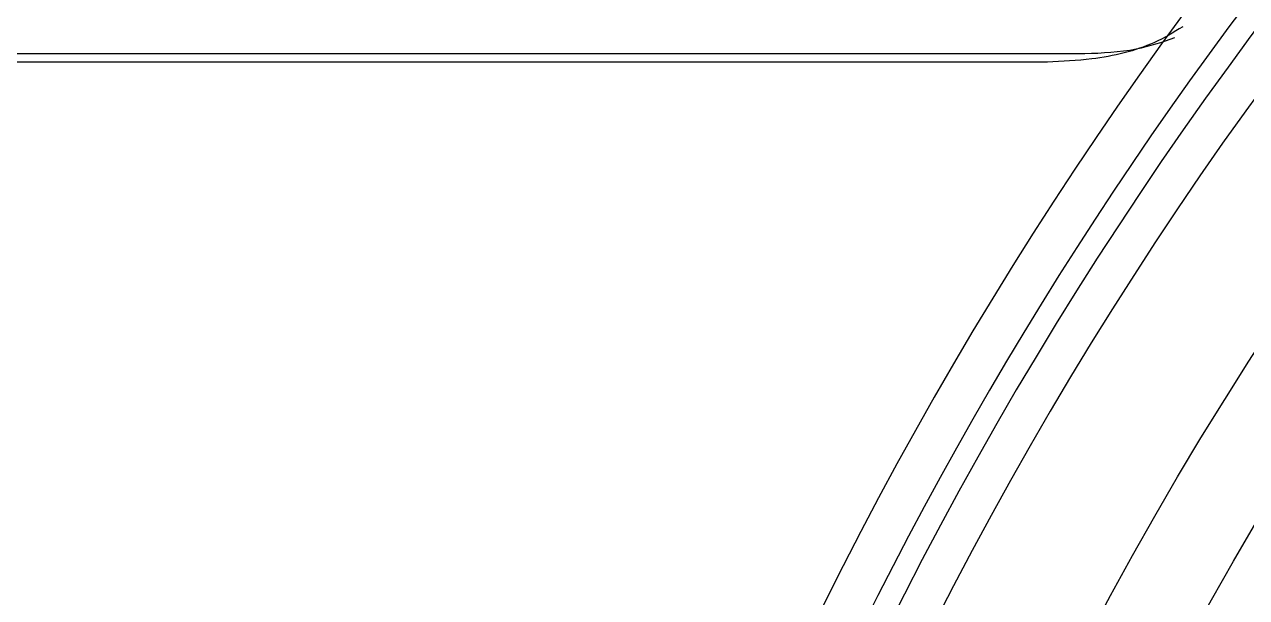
# Model space of a CAD drawing. Header units: millimetres. Extents: x 5231 to 7653, y 7068 to 7959.
# Drawn here: x 6741.46 to 6771.94, y 7392.66 to 7406.95 of the extents above; entities that cross this region are included whole.
import ezdxf

# ---------------------------------------------------------------- set-up
doc = ezdxf.new("R2010")
doc.units = ezdxf.units.MM

msp = doc.modelspace()

# ---------------------------------------------------------------- linework, layer by layer
at = {"color": 7, "linetype": 'Continuous', "lineweight": 25}
for p, q in [((6767.911, 7406.219), (6730.911, 7406.218)), ((6766.975, 7406.017), (6730.975, 7406.017))]:
    msp.add_line(p, q, dxfattribs=at)
for radius in [93.74, 91.48]:
    msp.add_circle((6850.975, 7348.034), radius, dxfattribs=at)
for radius, start, end in [(100, 99.72326, 170.27674), (98.317, 98.66592, 171.33409), (97.319, 97.12436, 172.87564), (90.341, 353.64897, 186.35103), (89.875, 353.64897, 186.35103), (85.319, 353.33017, 186.66983), (84.287, 353.33017, 186.66983), (98.897, 139.09811, 170.08541)]:
    msp.add_arc((6850.975, 7348.034), radius, start, end, dxfattribs=at)
for points, knots in [([(6770.352, 7406.898), (6770.122, 7406.757), (6769.492, 7406.371), (6768.271, 7406.076), (6767.345, 7406.034), (6766.975, 7406.017)], [0, 0, 0, 0, 0.25739, 0.704019, 1, 1, 1, 1]), ([(6770.148, 7406.619), (6769.834, 7406.51), (6769.142, 7406.27), (6768.346, 7406.237), (6767.911, 7406.219)], [0, 0, 0, 0, 0.4532839, 1, 1, 1, 1])]:
    msp.add_open_spline(points, degree=3, knots=knots, dxfattribs=at)

doc.saveas('drawing.dxf')
